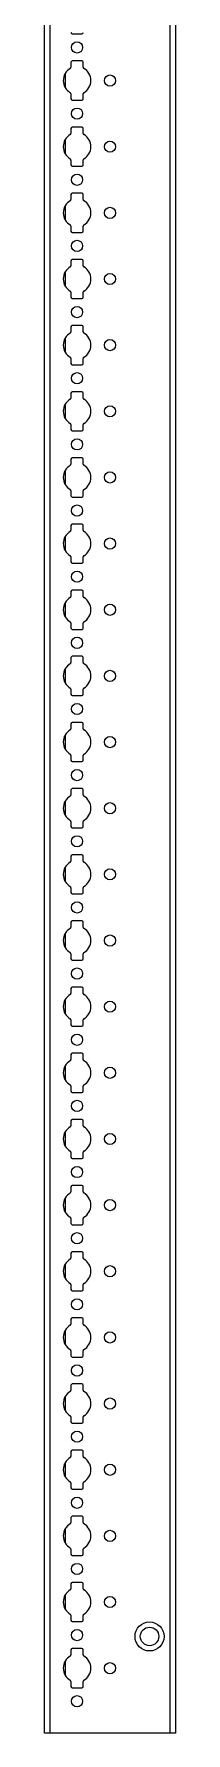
# Model space of a CAD drawing. Header units: millimetres. Extents: x -199 to 3457, y -2247 to 1507.
# Drawn here: x 3407 to 3457, y -852 to -210 of the extents above; entities that cross this region are included whole.
import ezdxf

# ---------------------------------------------------------------- set-up
doc = ezdxf.new("R2010")
doc.units = ezdxf.units.MM

msp = doc.modelspace()

# ---------------------------------------------------------------- linework, layer by layer
at = {"color": 7, "linetype": 'Continuous', "lineweight": 25}
for p, q in [((3407.43, -851.79), (3407.43, 447.21)), ((3457.13, 447.21), (3457.13, -851.79)), ((3417.98, -209.69), (3421.58, -209.69)), ((3417.48, -220.39), (3417.48, -222.27)), ((3421.58, -219.89), (3417.98, -219.89)), ((3422.08, -222.27), (3422.08, -220.39)), ((3417.48, -232.32), (3417.48, -234.19)), ((3417.98, -234.69), (3421.58, -234.69)), ((3422.08, -234.19), (3422.08, -232.32)), ((3417.48, -245.39), (3417.48, -247.27)), ((3421.58, -244.89), (3417.98, -244.89)), ((3422.08, -247.27), (3422.08, -245.39)), ((3417.48, -257.32), (3417.48, -259.19)), ((3417.98, -259.69), (3421.58, -259.69)), ((3422.08, -259.19), (3422.08, -257.32)), ((3417.48, -270.39), (3417.48, -272.27)), ((3421.58, -269.89), (3417.98, -269.89)), ((3422.08, -272.27), (3422.08, -270.39)), ((3417.48, -282.32), (3417.48, -284.19)), ((3422.08, -284.19), (3422.08, -282.32)), ((3417.98, -284.69), (3421.58, -284.69)), ((3421.58, -294.89), (3417.98, -294.89)), ((3417.48, -295.39), (3417.48, -297.27)), ((3422.08, -297.27), (3422.08, -295.39)), ((3417.48, -307.32), (3417.48, -309.19)), ((3422.08, -309.19), (3422.08, -307.32)), ((3417.98, -309.69), (3421.58, -309.69)), ((3417.48, -320.39), (3417.48, -322.27)), ((3421.58, -319.89), (3417.98, -319.89)), ((3422.08, -322.27), (3422.08, -320.39)), ((3417.48, -332.32), (3417.48, -334.19)), ((3422.08, -334.19), (3422.08, -332.32)), ((3417.98, -334.69), (3421.58, -334.69)), ((3417.48, -345.39), (3417.48, -347.27)), ((3421.58, -344.89), (3417.98, -344.89)), ((3422.08, -347.27), (3422.08, -345.39)), ((3417.48, -357.32), (3417.48, -359.19)), ((3422.08, -359.19), (3422.08, -357.32)), ((3417.98, -359.69), (3421.58, -359.69)), ((3417.48, -370.39), (3417.48, -372.27)), ((3421.58, -369.89), (3417.98, -369.89)), ((3422.08, -372.27), (3422.08, -370.39)), ((3417.48, -382.32), (3417.48, -384.19)), ((3417.98, -384.69), (3421.58, -384.69)), ((3422.08, -384.19), (3422.08, -382.32)), ((3417.48, -395.39), (3417.48, -397.27)), ((3421.58, -394.89), (3417.98, -394.89)), ((3422.08, -397.27), (3422.08, -395.39)), ((3417.48, -407.32), (3417.48, -409.19)), ((3417.98, -409.69), (3421.58, -409.69)), ((3422.08, -409.19), (3422.08, -407.32)), ((3417.48, -420.39), (3417.48, -422.27)), ((3421.58, -419.89), (3417.98, -419.89)), ((3422.08, -422.27), (3422.08, -420.39)), ((3417.48, -432.32), (3417.48, -434.19)), ((3417.98, -434.69), (3421.58, -434.69)), ((3422.08, -434.19), (3422.08, -432.32)), ((3417.48, -445.39), (3417.48, -447.27)), ((3421.58, -444.89), (3417.98, -444.89)), ((3422.08, -447.27), (3422.08, -445.39)), ((3417.48, -457.32), (3417.48, -459.19)), ((3417.98, -459.69), (3421.58, -459.69)), ((3422.08, -459.19), (3422.08, -457.32)), ((3417.48, -470.39), (3417.48, -472.27)), ((3421.58, -469.89), (3417.98, -469.89)), ((3422.08, -472.27), (3422.08, -470.39)), ((3417.48, -482.32), (3417.48, -484.19)), ((3417.98, -484.69), (3421.58, -484.69)), ((3422.08, -484.19), (3422.08, -482.32)), ((3417.48, -495.39), (3417.48, -497.27)), ((3421.58, -494.89), (3417.98, -494.89)), ((3422.08, -497.27), (3422.08, -495.39)), ((3417.48, -507.32), (3417.48, -509.19)), ((3417.98, -509.69), (3421.58, -509.69)), ((3422.08, -509.19), (3422.08, -507.32)), ((3421.58, -519.89), (3417.98, -519.89)), ((3417.48, -520.39), (3417.48, -522.27)), ((3422.08, -522.27), (3422.08, -520.39)), ((3417.48, -532.32), (3417.48, -534.19)), ((3422.08, -534.19), (3422.08, -532.32)), ((3417.98, -534.69), (3421.58, -534.69)), ((3417.48, -545.39), (3417.48, -547.27)), ((3421.58, -544.89), (3417.98, -544.89)), ((3422.08, -547.27), (3422.08, -545.39)), ((3417.48, -557.32), (3417.48, -559.19)), ((3422.08, -559.19), (3422.08, -557.32)), ((3417.98, -559.69), (3421.58, -559.69)), ((3417.48, -570.39), (3417.48, -572.27)), ((3421.58, -569.89), (3417.98, -569.89)), ((3422.08, -572.27), (3422.08, -570.39)), ((3417.48, -582.32), (3417.48, -584.19)), ((3422.08, -584.19), (3422.08, -582.32)), ((3417.98, -584.69), (3421.58, -584.69)), ((3417.48, -595.39), (3417.48, -597.27)), ((3421.58, -594.89), (3417.98, -594.89)), ((3422.08, -597.27), (3422.08, -595.39)), ((3417.48, -607.32), (3417.48, -609.19)), ((3417.98, -609.69), (3421.58, -609.69)), ((3422.08, -609.19), (3422.08, -607.32)), ((3417.48, -620.39), (3417.48, -622.27)), ((3421.58, -619.89), (3417.98, -619.89)), ((3422.08, -622.27), (3422.08, -620.39)), ((3417.48, -632.32), (3417.48, -634.19)), ((3417.98, -634.69), (3421.58, -634.69)), ((3422.08, -634.19), (3422.08, -632.32)), ((3417.48, -645.39), (3417.48, -647.27)), ((3421.58, -644.89), (3417.98, -644.89)), ((3422.08, -647.27), (3422.08, -645.39)), ((3417.48, -657.32), (3417.48, -659.19)), ((3417.98, -659.69), (3421.58, -659.69)), ((3422.08, -659.19), (3422.08, -657.32)), ((3417.48, -670.39), (3417.48, -672.27)), ((3421.58, -669.89), (3417.98, -669.89)), ((3422.08, -672.27), (3422.08, -670.39)), ((3417.48, -682.32), (3417.48, -684.19)), ((3417.98, -684.69), (3421.58, -684.69)), ((3422.08, -684.19), (3422.08, -682.32)), ((3417.48, -695.39), (3417.48, -697.27)), ((3421.58, -694.89), (3417.98, -694.89)), ((3422.08, -697.27), (3422.08, -695.39)), ((3417.48, -707.32), (3417.48, -709.19)), ((3417.98, -709.69), (3421.58, -709.69)), ((3422.08, -709.19), (3422.08, -707.32)), ((3417.48, -720.39), (3417.48, -722.27)), ((3421.58, -719.89), (3417.98, -719.89)), ((3422.08, -722.27), (3422.08, -720.39)), ((3417.48, -732.32), (3417.48, -734.19)), ((3417.98, -734.69), (3421.58, -734.69)), ((3422.08, -734.19), (3422.08, -732.32)), ((3417.48, -745.39), (3417.48, -747.27)), ((3421.58, -744.89), (3417.98, -744.89)), ((3422.08, -747.27), (3422.08, -745.39)), ((3417.48, -757.32), (3417.48, -759.19)), ((3422.08, -759.19), (3422.08, -757.32)), ((3417.98, -759.69), (3421.58, -759.69)), ((3417.48, -770.39), (3417.48, -772.27)), ((3421.58, -769.89), (3417.98, -769.89)), ((3422.08, -772.27), (3422.08, -770.39)), ((3417.48, -782.32), (3417.48, -784.19)), ((3422.08, -784.19), (3422.08, -782.32)), ((3417.98, -784.69), (3421.58, -784.69)), ((3417.48, -795.39), (3417.48, -797.27)), ((3421.58, -794.89), (3417.98, -794.89)), ((3422.08, -797.27), (3422.08, -795.39)), ((3417.48, -807.32), (3417.48, -809.19)), ((3422.08, -809.19), (3422.08, -807.32)), ((3417.98, -809.69), (3421.58, -809.69)), ((3417.48, -820.39), (3417.48, -822.27)), ((3421.58, -819.89), (3417.98, -819.89)), ((3422.08, -822.27), (3422.08, -820.39)), ((3417.48, -832.32), (3417.48, -834.19)), ((3417.98, -834.69), (3421.58, -834.69)), ((3422.08, -834.19), (3422.08, -832.32)), ((3409.43, -851.79), (3407.43, -851.79)), ((3455.13, -851.79), (3409.43, -851.79)), ((3457.13, -851.79), (3455.13, -851.79))]:
    msp.add_line(p, q, dxfattribs=at)
at = {"color": 8, "linetype": 'Continuous', "lineweight": 18}
for p, q in [((3409.43, 447.21), (3409.43, -851.79)), ((3455.13, -851.79), (3455.13, 447.21)), ((3415.28, -224.59), (3415.28, -230)), ((3415.28, -249.59), (3415.28, -255)), ((3415.28, -274.59), (3415.28, -280)), ((3415.28, -299.59), (3415.28, -305)), ((3415.28, -324.59), (3415.28, -330)), ((3415.28, -349.59), (3415.28, -355)), ((3415.28, -374.59), (3415.28, -380)), ((3415.28, -399.59), (3415.28, -405)), ((3415.28, -424.59), (3415.28, -430)), ((3415.28, -449.59), (3415.28, -455)), ((3415.28, -474.59), (3415.28, -480)), ((3415.28, -499.59), (3415.28, -505)), ((3415.28, -524.59), (3415.28, -530)), ((3415.28, -549.59), (3415.28, -555)), ((3415.28, -574.59), (3415.28, -580)), ((3415.28, -599.59), (3415.28, -605)), ((3415.28, -624.59), (3415.28, -630)), ((3415.28, -649.59), (3415.28, -655)), ((3415.28, -674.59), (3415.28, -680)), ((3415.28, -699.59), (3415.28, -705)), ((3415.28, -724.59), (3415.28, -730)), ((3415.28, -749.59), (3415.28, -755)), ((3415.28, -774.59), (3415.28, -780)), ((3415.28, -799.59), (3415.28, -805)), ((3415.28, -824.59), (3415.28, -830))]:
    msp.add_line(p, q, dxfattribs=at)
at = {"color": 7, "linetype": 'Continuous', "lineweight": 25}
for centre, radius in [((3419.78, -214.79), 2.12), ((3432.28, -227.29), 2.12), ((3419.78, -239.79), 2.12), ((3432.28, -252.29), 2.12), ((3419.78, -264.79), 2.12), ((3432.28, -277.29), 2.12), ((3419.78, -289.79), 2.12), ((3432.28, -302.29), 2.12), ((3419.78, -314.79), 2.12), ((3432.28, -327.29), 2.12), ((3419.78, -339.79), 2.12), ((3432.28, -352.29), 2.12), ((3419.78, -364.79), 2.12), ((3432.28, -377.29), 2.12), ((3419.78, -389.79), 2.12), ((3432.28, -402.29), 2.12), ((3419.78, -414.79), 2.12), ((3432.28, -427.29), 2.12), ((3419.78, -439.79), 2.12), ((3432.28, -452.29), 2.12), ((3419.78, -464.79), 2.12), ((3432.28, -477.29), 2.12), ((3419.78, -489.79), 2.12), ((3432.28, -502.29), 2.12), ((3419.78, -514.79), 2.12), ((3432.28, -527.29), 2.12), ((3419.78, -539.79), 2.12), ((3432.28, -552.29), 2.12), ((3419.78, -564.79), 2.12), ((3432.28, -577.29), 2.12), ((3419.78, -589.79), 2.12), ((3432.28, -602.29), 2.12), ((3419.78, -614.79), 2.12), ((3432.28, -627.29), 2.12), ((3419.78, -639.79), 2.12), ((3432.28, -652.29), 2.12), ((3419.78, -664.79), 2.12), ((3432.28, -677.29), 2.12), ((3419.78, -689.79), 2.12), ((3432.28, -702.29), 2.12), ((3419.78, -714.79), 2.12), ((3432.28, -727.29), 2.12), ((3419.78, -739.79), 2.12), ((3432.28, -752.29), 2.12), ((3419.78, -764.79), 2.12), ((3432.28, -777.29), 2.12), ((3419.78, -789.79), 2.12), ((3432.28, -802.29), 2.12), ((3419.78, -814.79), 2.12), ((3447.28, -815.29), 5.5), ((3447.28, -815.29), 3.5), ((3432.28, -827.29), 2.12), ((3419.78, -839.79), 2.12)]:
    msp.add_circle(centre, radius, dxfattribs=at)
for centre, radius, start, end in [((3417.98, -209.19), 0.5, 180, 270), ((3421.58, -209.19), 0.5, 270, 0), ((3419.78, -227.29), 5.25, 119.14074, 240.85926), ((3416.98, -222.27), 0.5, 299.14074, 0), ((3417.98, -220.39), 0.5, 90, 180), ((3421.58, -220.39), 0.5, 0, 90), ((3422.58, -222.27), 0.5, 180, 240.85926), ((3419.78, -227.29), 5.25, 299.14074, 60.85926), ((3416.98, -232.32), 0.5, 0, 60.85926), ((3417.98, -234.19), 0.5, 180, 270), ((3421.58, -234.19), 0.5, 270, 0), ((3422.58, -232.32), 0.5, 119.14074, 180), ((3419.78, -252.29), 5.25, 119.14074, 240.85926), ((3416.98, -247.27), 0.5, 299.14074, 0), ((3417.98, -245.39), 0.5, 90, 180), ((3421.58, -245.39), 0.5, 0, 90), ((3422.58, -247.27), 0.5, 180, 240.85926), ((3419.78, -252.29), 5.25, 299.14074, 60.85926), ((3416.98, -257.32), 0.5, 0, 60.85926), ((3417.98, -259.19), 0.5, 180, 270), ((3421.58, -259.19), 0.5, 270, 0), ((3422.58, -257.32), 0.5, 119.14074, 180), ((3419.78, -277.29), 5.25, 119.14074, 240.85926), ((3416.98, -272.27), 0.5, 299.14074, 0), ((3417.98, -270.39), 0.5, 90, 180), ((3421.58, -270.39), 0.5, 0, 90), ((3422.58, -272.27), 0.5, 180, 240.85926), ((3419.78, -277.29), 5.25, 299.14074, 60.85926), ((3416.98, -282.32), 0.5, 0, 60.85926), ((3422.58, -282.32), 0.5, 119.14074, 180), ((3417.98, -284.19), 0.5, 180, 270), ((3421.58, -284.19), 0.5, 270, 0), ((3417.98, -295.39), 0.5, 90, 180), ((3421.58, -295.39), 0.5, 0, 90), ((3419.78, -302.29), 5.25, 119.14074, 240.85926), ((3416.98, -297.27), 0.5, 299.14074, 0), ((3422.58, -297.27), 0.5, 180, 240.85926), ((3419.78, -302.29), 5.25, 299.14074, 60.85926), ((3416.98, -307.32), 0.5, 0, 60.85926), ((3422.58, -307.32), 0.5, 119.14074, 180), ((3417.98, -309.19), 0.5, 180, 270), ((3421.58, -309.19), 0.5, 270, 0), ((3417.98, -320.39), 0.5, 90, 180), ((3421.58, -320.39), 0.5, 0, 90), ((3419.78, -327.29), 5.25, 119.14074, 240.85926), ((3416.98, -322.27), 0.5, 299.14074, 0), ((3422.58, -322.27), 0.5, 180, 240.85926), ((3419.78, -327.29), 5.25, 299.14074, 60.85926), ((3416.98, -332.32), 0.5, 0, 60.85926), ((3422.58, -332.32), 0.5, 119.14074, 180), ((3417.98, -334.19), 0.5, 180, 270), ((3421.58, -334.19), 0.5, 270, 0), ((3417.98, -345.39), 0.5, 90, 180), ((3421.58, -345.39), 0.5, 0, 90), ((3419.78, -352.29), 5.25, 119.14074, 240.85926), ((3416.98, -347.27), 0.5, 299.14074, 0), ((3422.58, -347.27), 0.5, 180, 240.85926), ((3419.78, -352.29), 5.25, 299.14074, 60.85926), ((3416.98, -357.32), 0.5, 0, 60.85926), ((3417.98, -359.19), 0.5, 180, 270), ((3421.58, -359.19), 0.5, 270, 0), ((3422.58, -357.32), 0.5, 119.14074, 180), ((3416.98, -372.27), 0.5, 299.14074, 0), ((3417.98, -370.39), 0.5, 90, 180), ((3421.58, -370.39), 0.5, 0, 90), ((3422.58, -372.27), 0.5, 180, 240.85926), ((3419.78, -377.29), 5.25, 119.14074, 240.85926), ((3419.78, -377.29), 5.25, 299.14074, 60.85926), ((3416.98, -382.32), 0.5, 0, 60.85926), ((3417.98, -384.19), 0.5, 180, 270), ((3421.58, -384.19), 0.5, 270, 0), ((3422.58, -382.32), 0.5, 119.14074, 180), ((3419.78, -402.29), 5.25, 119.14074, 240.85926), ((3416.98, -397.27), 0.5, 299.14074, 0), ((3417.98, -395.39), 0.5, 90, 180), ((3421.58, -395.39), 0.5, 0, 90), ((3422.58, -397.27), 0.5, 180, 240.85926), ((3419.78, -402.29), 5.25, 299.14074, 60.85926), ((3416.98, -407.32), 0.5, 0, 60.85926), ((3417.98, -409.19), 0.5, 180, 270), ((3421.58, -409.19), 0.5, 270, 0), ((3422.58, -407.32), 0.5, 119.14074, 180), ((3419.78, -427.29), 5.25, 119.14074, 240.85926), ((3416.98, -422.27), 0.5, 299.14074, 0), ((3417.98, -420.39), 0.5, 90, 180), ((3421.58, -420.39), 0.5, 0, 90), ((3422.58, -422.27), 0.5, 180, 240.85926), ((3419.78, -427.29), 5.25, 299.14074, 60.85926), ((3416.98, -432.32), 0.5, 0, 60.85926), ((3417.98, -434.19), 0.5, 180, 270), ((3421.58, -434.19), 0.5, 270, 0), ((3422.58, -432.32), 0.5, 119.14074, 180), ((3419.78, -452.29), 5.25, 119.14074, 240.85926), ((3416.98, -447.27), 0.5, 299.14074, 0), ((3417.98, -445.39), 0.5, 90, 180), ((3421.58, -445.39), 0.5, 0, 90), ((3422.58, -447.27), 0.5, 180, 240.85926), ((3419.78, -452.29), 5.25, 299.14074, 60.85926), ((3416.98, -457.32), 0.5, 0, 60.85926), ((3417.98, -459.19), 0.5, 180, 270), ((3421.58, -459.19), 0.5, 270, 0), ((3422.58, -457.32), 0.5, 119.14074, 180), ((3419.78, -477.29), 5.25, 119.14074, 240.85926), ((3416.98, -472.27), 0.5, 299.14074, 0), ((3417.98, -470.39), 0.5, 90, 180), ((3421.58, -470.39), 0.5, 0, 90), ((3422.58, -472.27), 0.5, 180, 240.85926), ((3419.78, -477.29), 5.25, 299.14074, 60.85926), ((3416.98, -482.32), 0.5, 0, 60.85926), ((3417.98, -484.19), 0.5, 180, 270), ((3421.58, -484.19), 0.5, 270, 0), ((3422.58, -482.32), 0.5, 119.14074, 180), ((3419.78, -502.29), 5.25, 119.14074, 240.85926), ((3416.98, -497.27), 0.5, 299.14074, 0), ((3417.98, -495.39), 0.5, 90, 180), ((3421.58, -495.39), 0.5, 0, 90), ((3422.58, -497.27), 0.5, 180, 240.85926), ((3419.78, -502.29), 5.25, 299.14074, 60.85926), ((3416.98, -507.32), 0.5, 0, 60.85926), ((3422.58, -507.32), 0.5, 119.14074, 180), ((3417.98, -509.19), 0.5, 180, 270), ((3421.58, -509.19), 0.5, 270, 0), ((3417.98, -520.39), 0.5, 90, 180), ((3421.58, -520.39), 0.5, 0, 90), ((3419.78, -527.29), 5.25, 119.14074, 240.85926), ((3416.98, -522.27), 0.5, 299.14074, 0), ((3422.58, -522.27), 0.5, 180, 240.85926), ((3419.78, -527.29), 5.25, 299.14074, 60.85926), ((3416.98, -532.32), 0.5, 0, 60.85926), ((3422.58, -532.32), 0.5, 119.14074, 180), ((3417.98, -534.19), 0.5, 180, 270), ((3421.58, -534.19), 0.5, 270, 0), ((3417.98, -545.39), 0.5, 90, 180), ((3421.58, -545.39), 0.5, 0, 90), ((3419.78, -552.29), 5.25, 119.14074, 240.85926), ((3416.98, -547.27), 0.5, 299.14074, 0), ((3422.58, -547.27), 0.5, 180, 240.85926), ((3419.78, -552.29), 5.25, 299.14074, 60.85926), ((3416.98, -557.32), 0.5, 0, 60.85926), ((3422.58, -557.32), 0.5, 119.14074, 180), ((3417.98, -559.19), 0.5, 180, 270), ((3421.58, -559.19), 0.5, 270, 0), ((3417.98, -570.39), 0.5, 90, 180), ((3421.58, -570.39), 0.5, 0, 90), ((3419.78, -577.29), 5.25, 119.14074, 240.85926), ((3416.98, -572.27), 0.5, 299.14074, 0), ((3422.58, -572.27), 0.5, 180, 240.85926), ((3419.78, -577.29), 5.25, 299.14074, 60.85926), ((3416.98, -582.32), 0.5, 0, 60.85926), ((3417.98, -584.19), 0.5, 180, 270), ((3421.58, -584.19), 0.5, 270, 0), ((3422.58, -582.32), 0.5, 119.14074, 180), ((3417.98, -595.39), 0.5, 90, 180), ((3421.58, -595.39), 0.5, 0, 90), ((3419.78, -602.29), 5.25, 119.14074, 240.85926), ((3416.98, -597.27), 0.5, 299.14074, 0), ((3422.58, -597.27), 0.5, 180, 240.85926), ((3419.78, -602.29), 5.25, 299.14074, 60.85926), ((3416.98, -607.32), 0.5, 0, 60.85926), ((3417.98, -609.19), 0.5, 180, 270), ((3421.58, -609.19), 0.5, 270, 0), ((3422.58, -607.32), 0.5, 119.14074, 180), ((3419.78, -627.29), 5.25, 119.14074, 240.85926), ((3416.98, -622.27), 0.5, 299.14074, 0), ((3417.98, -620.39), 0.5, 90, 180), ((3421.58, -620.39), 0.5, 0, 90), ((3422.58, -622.27), 0.5, 180, 240.85926), ((3419.78, -627.29), 5.25, 299.14074, 60.85926), ((3416.98, -632.32), 0.5, 0, 60.85926), ((3417.98, -634.19), 0.5, 180, 270), ((3421.58, -634.19), 0.5, 270, 0), ((3422.58, -632.32), 0.5, 119.14074, 180), ((3419.78, -652.29), 5.25, 119.14074, 240.85926), ((3416.98, -647.27), 0.5, 299.14074, 0), ((3417.98, -645.39), 0.5, 90, 180), ((3421.58, -645.39), 0.5, 0, 90), ((3422.58, -647.27), 0.5, 180, 240.85926), ((3419.78, -652.29), 5.25, 299.14074, 60.85926), ((3416.98, -657.32), 0.5, 0, 60.85926), ((3417.98, -659.19), 0.5, 180, 270), ((3421.58, -659.19), 0.5, 270, 0), ((3422.58, -657.32), 0.5, 119.14074, 180), ((3419.78, -677.29), 5.25, 119.14074, 240.85926), ((3416.98, -672.27), 0.5, 299.14074, 0), ((3417.98, -670.39), 0.5, 90, 180), ((3421.58, -670.39), 0.5, 0, 90), ((3422.58, -672.27), 0.5, 180, 240.85926), ((3419.78, -677.29), 5.25, 299.14074, 60.85926), ((3416.98, -682.32), 0.5, 0, 60.85926), ((3417.98, -684.19), 0.5, 180, 270), ((3421.58, -684.19), 0.5, 270, 0), ((3422.58, -682.32), 0.5, 119.14074, 180), ((3419.78, -702.29), 5.25, 119.14074, 240.85926), ((3416.98, -697.27), 0.5, 299.14074, 0), ((3417.98, -695.39), 0.5, 90, 180), ((3421.58, -695.39), 0.5, 0, 90), ((3422.58, -697.27), 0.5, 180, 240.85926), ((3419.78, -702.29), 5.25, 299.14074, 60.85926), ((3416.98, -707.32), 0.5, 0, 60.85926), ((3417.98, -709.19), 0.5, 180, 270), ((3421.58, -709.19), 0.5, 270, 0), ((3422.58, -707.32), 0.5, 119.14074, 180), ((3419.78, -727.29), 5.25, 119.14074, 240.85926), ((3416.98, -722.27), 0.5, 299.14074, 0), ((3417.98, -720.39), 0.5, 90, 180), ((3421.58, -720.39), 0.5, 0, 90), ((3422.58, -722.27), 0.5, 180, 240.85926), ((3419.78, -727.29), 5.25, 299.14074, 60.85926), ((3416.98, -732.32), 0.5, 0, 60.85926), ((3422.58, -732.32), 0.5, 119.14074, 180), ((3417.98, -734.19), 0.5, 180, 270), ((3421.58, -734.19), 0.5, 270, 0), ((3419.78, -752.29), 5.25, 119.14074, 240.85926), ((3416.98, -747.27), 0.5, 299.14074, 0), ((3417.98, -745.39), 0.5, 90, 180), ((3421.58, -745.39), 0.5, 0, 90), ((3422.58, -747.27), 0.5, 180, 240.85926), ((3419.78, -752.29), 5.25, 299.14074, 60.85926), ((3416.98, -757.32), 0.5, 0, 60.85926), ((3422.58, -757.32), 0.5, 119.14074, 180), ((3417.98, -759.19), 0.5, 180, 270), ((3421.58, -759.19), 0.5, 270, 0), ((3417.98, -770.39), 0.5, 90, 180), ((3421.58, -770.39), 0.5, 0, 90), ((3419.78, -777.29), 5.25, 119.14074, 240.85926), ((3416.98, -772.27), 0.5, 299.14074, 0), ((3422.58, -772.27), 0.5, 180, 240.85926), ((3419.78, -777.29), 5.25, 299.14074, 60.85926), ((3416.98, -782.32), 0.5, 0, 60.85926), ((3422.58, -782.32), 0.5, 119.14074, 180), ((3417.98, -784.19), 0.5, 180, 270), ((3421.58, -784.19), 0.5, 270, 0), ((3417.98, -795.39), 0.5, 90, 180), ((3421.58, -795.39), 0.5, 0, 90), ((3419.78, -802.29), 5.25, 119.14074, 240.85926), ((3416.98, -797.27), 0.5, 299.14074, 0), ((3422.58, -797.27), 0.5, 180, 240.85926), ((3419.78, -802.29), 5.25, 299.14074, 60.85926), ((3416.98, -807.32), 0.5, 0, 60.85926), ((3422.58, -807.32), 0.5, 119.14074, 180), ((3417.98, -809.19), 0.5, 180, 270), ((3421.58, -809.19), 0.5, 270, 0), ((3417.98, -820.39), 0.5, 90, 180), ((3421.58, -820.39), 0.5, 0, 90), ((3419.78, -827.29), 5.25, 119.14074, 240.85926), ((3416.98, -822.27), 0.5, 299.14074, 0), ((3422.58, -822.27), 0.5, 180, 240.85926), ((3419.78, -827.29), 5.25, 299.14074, 60.85926), ((3416.98, -832.32), 0.5, 0, 60.85926), ((3417.98, -834.19), 0.5, 180, 270), ((3421.58, -834.19), 0.5, 270, 0), ((3422.58, -832.32), 0.5, 119.14074, 180)]:
    msp.add_arc(centre, radius, start, end, dxfattribs=at)

doc.saveas('drawing.dxf')
